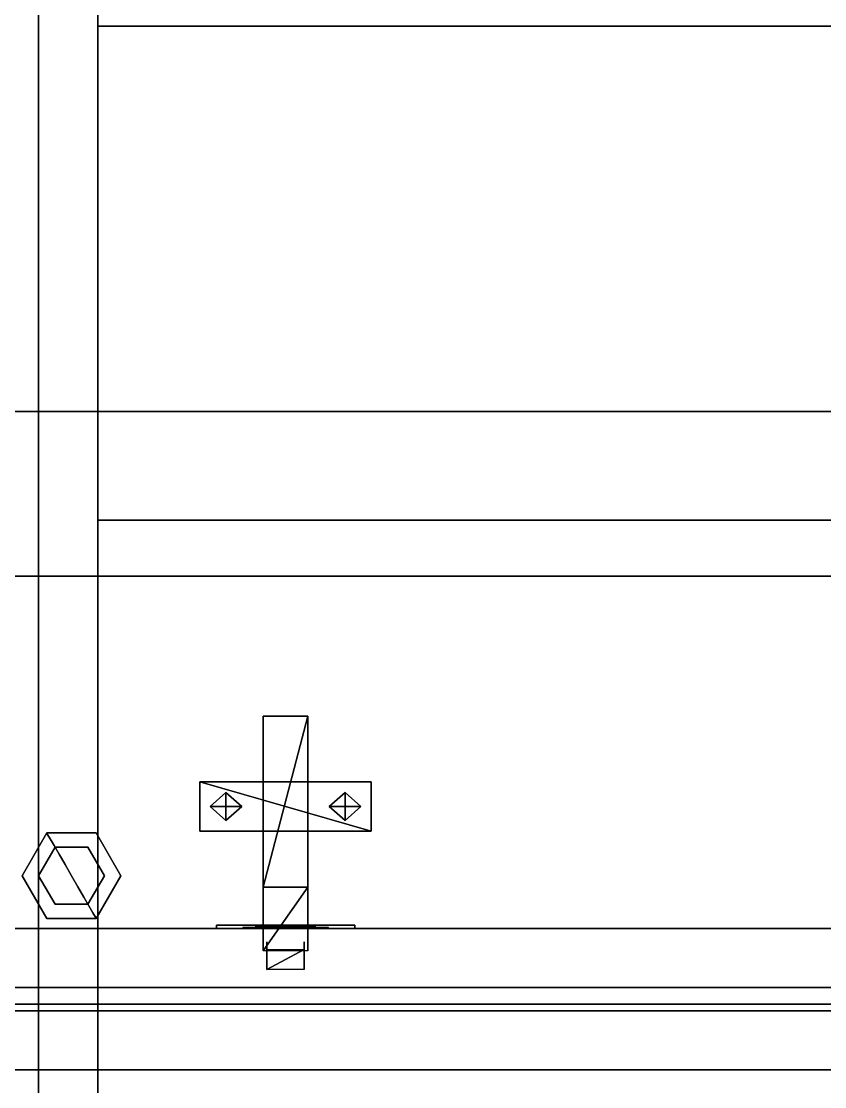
# Model space of a CAD drawing. Extents: x 0 to 6014, y -2463 to 0.
# Drawn here: x 1697.8 to 1941.8, y -635.1 to -311.5 of the extents above; entities that cross this region are included whole.
import ezdxf

# ---------------------------------------------------------------- set-up
doc = ezdxf.new("R2010")
doc.units = 0
for name, color, linetype in [('LAYER0', 7, 'CONTINUOUS'), ('LAYER1', 7, 'CONTINUOUS'), ('LAYER10', 7, 'CONTINUOUS'), ('LAYER179', 7, 'CONTINUOUS'), ('LAYER180', 7, 'CONTINUOUS'), ('LAYER21', 7, 'CONTINUOUS'), ('LAYER212', 34, 'CONTINUOUS'), ('LAYER22', 7, 'CONTINUOUS'), ('LAYER227', 7, 'CONTINUOUS'), ('LAYER228', 7, 'CONTINUOUS'), ('LAYER23', 7, 'CONTINUOUS'), ('LAYER24', 7, 'CONTINUOUS'), ('LAYER242', 28, 'CONTINUOUS'), ('LAYER243', 253, 'CONTINUOUS'), ('LAYER244', 251, 'CONTINUOUS'), ('LAYER246', 254, 'CONTINUOUS'), ('LAYER279', 251, 'CONTINUOUS'), ('LAYER288', 34, 'CONTINUOUS'), ('LAYER379', 34, 'CONTINUOUS'), ('LAYER383', 7, 'CONTINUOUS'), ('LAYER404', 7, 'CONTINUOUS'), ('LAYER566', 7, 'CONTINUOUS')]:
    doc.layers.add(name, color=color, linetype=linetype)

msp = doc.modelspace()

# ---------------------------------------------------------------- linework, layer by layer
at = {"layer": 'LAYER0'}
for points, invisible_edges in [([(1510, -275), (4585, -10), (2107, -1850), (1510, -275)], 7), ([(1510, -275, 5), (2107, -1850, 5), (1510, -10, 5), (1510, -275, 5)], 3), ([(1510, -10, 5), (2107, -1850, 5), (4585, -10, 5), (1510, -10, 5)], 3), ([(2107, -1850, 5), (0, -20, 5), (0, -1850, 5), (2107, -1850, 5)], 1), ([(0, -20, 5), (2107, -1850, 5), (1065, -275, 5), (0, -20, 5)], 7), ([(0, -1850), (1065, -275), (2107, -1850), (0, -1850)], 3), ([(2107, -1850), (1065, -275), (1510, -275), (2107, -1850)], 5), ([(1065, -275, 5), (2107, -1850, 5), (1510, -275, 5), (1065, -275, 5)], 3)]:
    msp.add_3dface(points, dxfattribs=dict(at, invisible_edges=invisible_edges))
at = {"layer": 'LAYER10', "invisible_edges": 1}
for points in [[(2385, -160, 156), (1721, -793, 156), (1721, -160, 156), (2385, -160, 156)], [(1721, -793, 156), (2385, -160, 156), (2385, -793, 156), (1721, -793, 156)], [(1721, -160, 174), (1721, -793, 156), (1721, -793, 174), (1721, -160, 174)], [(1721, -793, 156), (1721, -160, 174), (1721, -160, 156), (1721, -793, 156)], [(2385, -793, 174), (1721, -160, 174), (1721, -793, 174), (2385, -793, 174)], [(1721, -160, 174), (2385, -793, 174), (2385, -160, 174), (1721, -160, 174)]]:
    msp.add_3dface(points, dxfattribs=at)
at = {"layer": 'LAYER179', "invisible_edges": 1}
for points in [[(1676, -160, 2384), (2537, -630, 2384), (2537, -160, 2384), (1676, -160, 2384)], [(2537, -630, 2384), (1676, -160, 2384), (1676, -630, 2384), (2537, -630, 2384)], [(1676, -630, 2366), (2537, -160, 2366), (2537, -630, 2366), (1676, -630, 2366)], [(2537, -160, 2366), (1676, -630, 2366), (1676, -160, 2366), (2537, -160, 2366)], [(1676, -630, 2366), (2537, -630, 2384), (1676, -630, 2384), (1676, -630, 2366)], [(2537, -630, 2384), (1676, -630, 2366), (2537, -630, 2366), (2537, -630, 2384)]]:
    msp.add_3dface(points, dxfattribs=at)
at = {"layer": 'LAYER180', "invisible_edges": 1}
for points in [[(2537, -160, 1906), (1676, -630, 1906), (1676, -160, 1906), (2537, -160, 1906)], [(1676, -630, 1906), (2537, -160, 1906), (2537, -630, 1906), (1676, -630, 1906)], [(2537, -630, 1924), (1676, -160, 1924), (1676, -630, 1924), (2537, -630, 1924)], [(1676, -160, 1924), (2537, -630, 1924), (2537, -160, 1924), (1676, -160, 1924)], [(2537, -630, 1924), (1676, -630, 1906), (2537, -630, 1906), (2537, -630, 1924)], [(1676, -630, 1906), (2537, -630, 1924), (1676, -630, 1924), (1676, -630, 1906)]]:
    msp.add_3dface(points, dxfattribs=at)
at = {"layer": 'LAYER21', "invisible_edges": 1}
for points in [[(1721, -313, 235), (2385, -463, 235), (2385, -313, 235), (1721, -313, 235)], [(2385, -463, 235), (1721, -313, 235), (1721, -463, 235), (2385, -463, 235)], [(1721, -313, 235), (1721, -463, 217), (1721, -463, 235), (1721, -313, 235)], [(1721, -463, 217), (1721, -313, 235), (1721, -313, 217), (1721, -463, 217)], [(2385, -313, 217), (1721, -313, 235), (2385, -313, 235), (2385, -313, 217)], [(1721, -313, 235), (2385, -313, 217), (1721, -313, 217), (1721, -313, 235)], [(1721, -463, 217), (2385, -313, 217), (2385, -463, 217), (1721, -463, 217)], [(2385, -313, 217), (1721, -463, 217), (1721, -313, 217), (2385, -313, 217)], [(1721, -463, 217), (2385, -463, 235), (1721, -463, 235), (1721, -463, 217)], [(2385, -463, 235), (1721, -463, 217), (2385, -463, 217), (2385, -463, 235)]]:
    msp.add_3dface(points, dxfattribs=at)
at = {"layer": 'LAYER212', "invisible_edges": 1}
for points in [[(2105, -630, 1872), (1660, -630, 2382), (2105, -630, 2382), (2105, -630, 1872)], [(1660, -630, 2382), (2105, -630, 1872), (1660, -630, 1872), (1660, -630, 2382)], [(2105, -630, 1872), (1660, -648, 1872), (1660, -630, 1872), (2105, -630, 1872)], [(1660, -648, 1872), (2105, -630, 1872), (2105, -648, 1872), (1660, -648, 1872)], [(2105, -648, 2382), (1660, -630, 2382), (1660, -648, 2382), (2105, -648, 2382)], [(1660, -630, 2382), (2105, -648, 2382), (2105, -630, 2382), (1660, -630, 2382)]]:
    msp.add_3dface(points, dxfattribs=at)
at = {"layer": 'LAYER22', "invisible_edges": 1}
for points in [[(1721, -313, 217), (2385, -463, 217), (2385, -313, 217), (1721, -313, 217)], [(2385, -463, 217), (1721, -313, 217), (1721, -463, 217), (2385, -463, 217)], [(1721, -313, 217), (1721, -463, 199), (1721, -463, 217), (1721, -313, 217)], [(1721, -463, 199), (1721, -313, 217), (1721, -313, 199), (1721, -463, 199)], [(2385, -313, 199), (1721, -313, 217), (2385, -313, 217), (2385, -313, 199)], [(1721, -313, 217), (2385, -313, 199), (1721, -313, 199), (1721, -313, 217)], [(1721, -463, 199), (2385, -313, 199), (2385, -463, 199), (1721, -463, 199)], [(2385, -313, 199), (1721, -463, 199), (1721, -313, 199), (2385, -313, 199)], [(1721, -463, 199), (2385, -463, 217), (1721, -463, 217), (1721, -463, 199)], [(2385, -463, 217), (1721, -463, 199), (2385, -463, 199), (2385, -463, 217)]]:
    msp.add_3dface(points, dxfattribs=at)
at = {"layer": 'LAYER227', "invisible_edges": 1}
for points in [[(1694, -160, 1886), (2418, -587, 1886), (2418, -160, 1886), (1694, -160, 1886)], [(2418, -587, 1886), (1694, -160, 1886), (1694, -587, 1886), (2418, -587, 1886)], [(1694, -587, 1868), (2418, -160, 1868), (2418, -587, 1868), (1694, -587, 1868)], [(2418, -160, 1868), (1694, -587, 1868), (1694, -160, 1868), (2418, -160, 1868)], [(1694, -587, 1868), (2418, -587, 1886), (1694, -587, 1886), (1694, -587, 1868)], [(2418, -587, 1886), (1694, -587, 1868), (2418, -587, 1868), (2418, -587, 1886)]]:
    msp.add_3dface(points, dxfattribs=at)
at = {"layer": 'LAYER228', "invisible_edges": 1}
for points in [[(2418, -160, 1488), (1694, -587, 1488), (1694, -160, 1488), (2418, -160, 1488)], [(1694, -587, 1488), (2418, -160, 1488), (2418, -587, 1488), (1694, -587, 1488)], [(2418, -587, 1506), (1694, -160, 1506), (1694, -587, 1506), (2418, -587, 1506)], [(1694, -160, 1506), (2418, -587, 1506), (2418, -160, 1506), (1694, -160, 1506)], [(2418, -587, 1506), (1694, -587, 1488), (2418, -587, 1488), (2418, -587, 1506)], [(1694, -587, 1488), (2418, -587, 1506), (1694, -587, 1506), (1694, -587, 1488)]]:
    msp.add_3dface(points, dxfattribs=at)
at = {"layer": 'LAYER23', "invisible_edges": 1}
for points in [[(1721, -313, 253), (2385, -463, 253), (2385, -313, 253), (1721, -313, 253)], [(2385, -463, 253), (1721, -313, 253), (1721, -463, 253), (2385, -463, 253)], [(1721, -313, 253), (1721, -463, 235), (1721, -463, 253), (1721, -313, 253)], [(1721, -463, 235), (1721, -313, 253), (1721, -313, 235), (1721, -463, 235)], [(2385, -313, 235), (1721, -313, 253), (2385, -313, 253), (2385, -313, 235)], [(1721, -313, 253), (2385, -313, 235), (1721, -313, 235), (1721, -313, 253)], [(1721, -463, 235), (2385, -313, 235), (2385, -463, 235), (1721, -463, 235)], [(2385, -313, 235), (1721, -463, 235), (1721, -313, 235), (2385, -313, 235)], [(1721, -463, 235), (2385, -463, 253), (1721, -463, 253), (1721, -463, 235)], [(2385, -463, 253), (1721, -463, 235), (2385, -463, 235), (2385, -463, 253)]]:
    msp.add_3dface(points, dxfattribs=at)
at = {"layer": 'LAYER24', "invisible_edges": 1}
for points in [[(1703, -160, 155), (1721, -793, 155), (1703, -793, 155), (1703, -160, 155)], [(1721, -793, 155), (1703, -160, 155), (1721, -160, 155), (1721, -793, 155)], [(1721, -160, 905), (1703, -793, 905), (1721, -793, 905), (1721, -160, 905)], [(1703, -793, 905), (1721, -160, 905), (1703, -160, 905), (1703, -793, 905)], [(1703, -793, 905), (1703, -160, 155), (1703, -793, 155), (1703, -793, 905)], [(1703, -160, 155), (1703, -793, 905), (1703, -160, 905), (1703, -160, 155)], [(1721, -160, 905), (1721, -793, 155), (1721, -160, 155), (1721, -160, 905)], [(1721, -793, 155), (1721, -160, 905), (1721, -793, 905), (1721, -793, 155)]]:
    msp.add_3dface(points, dxfattribs=at)
at = {"layer": 'LAYER242'}
for points in [[(1757, -586, 1845.5), (1757, -587, 1845.5), (1757, -586, 1845.5)], [(1757, -586, 1845.5), (1757, -586, 1863.5), (1757, -586, 1863.5), (1757, -586, 1845.5)], [(1799, -587, 1845.5), (1757, -587, 1845.5), (1757, -586, 1845.5), (1799, -586, 1845.5)], [(1769, -586, 1863.5), (1769, -587, 1863.5), (1757, -587, 1863.5), (1757, -586, 1863.5)], [(1757, -586, 1863.5), (1757, -587, 1863.5), (1757, -587, 1845.5), (1757, -586, 1845.5)], [(1769, -587, 1863.5), (1757, -587, 1863.5), (1769, -587, 1863.5)], [(1799, -587, 1845.5), (1799, -587, 1863.5), (1757, -587, 1863.5), (1757, -587, 1845.5)], [(1787, -586, 1850.5), (1787, -587, 1850.5), (1769, -587, 1850.5), (1769, -586, 1850.5)], [(1769, -586, 1850.5), (1769, -587, 1850.5), (1769, -587, 1863.5), (1769, -586, 1863.5)], [(1787, -587, 1850.5), (1769, -587, 1850.5), (1787, -587, 1850.5)], [(1787, -586, 1850.5), (1787, -587, 1850.5), (1787, -587, 1863.5), (1787, -586, 1863.5)], [(1787, -586, 1863.5), (1787, -587, 1863.5), (1799, -587, 1863.5), (1799, -586, 1863.5)], [(1787, -587, 1863.5), (1799, -587, 1863.5), (1787, -587, 1863.5)], [(1799, -586, 1845.5), (1799, -586, 1863.5), (1799, -586, 1863.5), (1799, -586, 1845.5)], [(1799, -586, 1863.5), (1799, -587, 1863.5), (1799, -587, 1845.5), (1799, -586, 1845.5)]]:
    msp.add_3dface(points, dxfattribs=at)
for points, invisible_edges in [([(1757, -586, 1845.5), (1799, -586, 1845.5), (1787, -586, 1850.5), (1769, -586, 1850.5)], 10), ([(1757, -586, 1845.5), (1769, -586, 1850.5), (1769, -586, 1863.5), (1757, -586, 1863.5)], 1), ([(1765.99, -586.75, 1868.475), (1765, -586.75, 1863.5), (1769, -586.75, 1863.5), (1772.5, -586.75, 1867.5)], 8), ([(1768.808, -586.75, 1872.692), (1765.99, -586.75, 1868.475), (1772.5, -586.75, 1867.5), (1772.5, -586.75, 1871)], 10), ([(1773.025, -586.75, 1875.51), (1768.808, -586.75, 1872.692), (1772.5, -586.75, 1871), (1772.5, -586.75, 1874.5)], 10), ([(1772.683, -586.5, 1867.709), (1783.5, -586.5, 1867.5), (1787, -586.5, 1863.5), (1769, -586.5, 1863.5)], 5), ([(1769, -586.5, 1863.5), (1787, -586.5, 1863.5), (1787, -586.5, 1850.5), (1769, -586.5, 1850.5)], 1), ([(1772.5, -586.5, 1874.5), (1783.5, -586.5, 1874.5), (1783.5, -586.5, 1867.5), (1772.683, -586.5, 1867.709)], 4), ([(1778, -586.75, 1876.5), (1773.025, -586.75, 1875.51), (1772.5, -586.75, 1874.5), (1778, -586.75, 1874.5)], 10), ([(1782.975, -586.75, 1875.51), (1778, -586.75, 1876.5), (1778, -586.75, 1874.5), (1783.5, -586.75, 1874.5)], 10), ([(1787.192, -586.75, 1872.692), (1782.975, -586.75, 1875.51), (1783.5, -586.75, 1874.5), (1783.5, -586.75, 1871)], 10), ([(1791, -586.75, 1863.5), (1790.01, -586.75, 1868.475), (1783.5, -586.75, 1867.5), (1787, -586.75, 1863.5)], 2), ([(1790.01, -586.75, 1868.475), (1787.192, -586.75, 1872.692), (1783.5, -586.75, 1871), (1783.5, -586.75, 1867.5)], 10), ([(1799, -586, 1845.5), (1787, -586, 1850.5), (1787, -586, 1863.5), (1799, -586, 1863.5)], 1)]:
    msp.add_3dface(points, dxfattribs=dict(at, invisible_edges=invisible_edges))
at = {"layer": 'LAYER243'}
for points in [[(1784.783, -522.5, 1868), (1784.783, -522.5, 1853.078), (1771.217, -522.5, 1868), (1784.783, -522.5, 1868)], [(1771.217, -522.5, 1868), (1784.783, -522.5, 1853.078), (1771.217, -522.5, 1853.078), (1771.217, -522.5, 1868)], [(1771.217, -522.5, 1868), (1771.217, -522.5, 1853.078), (1771.217, -574.5, 1868), (1771.217, -522.5, 1868)], [(1771.217, -574.5, 1868), (1771.217, -522.5, 1853.078), (1771.217, -574.5, 1853.078), (1771.217, -574.5, 1868)], [(1784.783, -574.5, 1853.078), (1771.217, -574.5, 1853.078), (1784.783, -522.5, 1853.078), (1784.783, -574.5, 1853.078)], [(1784.783, -522.5, 1853.078), (1771.217, -574.5, 1853.078), (1771.217, -522.5, 1853.078), (1784.783, -522.5, 1853.078)], [(1784.783, -574.5, 1868), (1784.783, -574.5, 1853.078), (1784.783, -522.5, 1868), (1784.783, -574.5, 1868)], [(1784.783, -522.5, 1868), (1784.783, -574.5, 1853.078), (1784.783, -522.5, 1853.078), (1784.783, -522.5, 1868)], [(1752, -557.5, 1866.01), (1752, -557.5, 1868), (1752, -542.5, 1868), (1752, -557.5, 1866.01)], [(1752, -557.5, 1866.01), (1752, -542.5, 1868), (1752, -542.5, 1866.01), (1752, -557.5, 1866.01)], [(1752, -542.5, 1866.01), (1752, -542.5, 1868), (1804, -542.5, 1868), (1752, -542.5, 1866.01)], [(1752, -542.5, 1866.01), (1804, -542.5, 1868), (1804, -542.5, 1866.01), (1752, -542.5, 1866.01)], [(1804, -557.5, 1866.01), (1752, -557.5, 1866.01), (1752, -542.5, 1866.01), (1804, -557.5, 1866.01)], [(1804, -557.5, 1866.01), (1752, -542.5, 1866.01), (1804, -542.5, 1866.01), (1804, -557.5, 1866.01)], [(1804, -542.5, 1866.01), (1804, -542.5, 1868), (1804, -557.5, 1868), (1804, -542.5, 1866.01)], [(1804, -542.5, 1866.01), (1804, -557.5, 1868), (1804, -557.5, 1866.01), (1804, -542.5, 1866.01)], [(1759.913, -545.7573, 1865.016), (1755.117, -550, 1865.016), (1759.913, -545.7573, 1866.01), (1759.913, -545.7573, 1865.016)], [(1759.913, -545.7573, 1866.01), (1755.117, -550, 1865.016), (1755.117, -550, 1866.01), (1759.913, -545.7573, 1866.01)], [(1755.117, -550, 1866.01), (1759.913, -545.7573, 1866.01), (1764.709, -550, 1866.01), (1755.117, -550, 1866.01)], [(1755.117, -550, 1865.016), (1759.913, -545.7573, 1865.016), (1759.913, -554.2427, 1865.016), (1755.117, -550, 1865.016)], [(1764.709, -550, 1865.016), (1759.913, -545.7573, 1865.016), (1764.709, -550, 1866.01), (1764.709, -550, 1865.016)], [(1764.709, -550, 1866.01), (1759.913, -545.7573, 1865.016), (1759.913, -545.7573, 1866.01), (1764.709, -550, 1866.01)], [(1759.913, -554.2427, 1865.016), (1759.913, -545.7573, 1865.016), (1764.709, -550, 1865.016), (1759.913, -554.2427, 1865.016)], [(1796.087, -545.7573, 1865.016), (1791.291, -550, 1865.016), (1796.087, -545.7573, 1866.01), (1796.087, -545.7573, 1865.016)], [(1796.087, -545.7573, 1866.01), (1791.291, -550, 1865.016), (1791.291, -550, 1866.01), (1796.087, -545.7573, 1866.01)], [(1791.291, -550, 1866.01), (1796.087, -545.7573, 1866.01), (1800.883, -550, 1866.01), (1791.291, -550, 1866.01)], [(1791.291, -550, 1865.016), (1796.087, -545.7573, 1865.016), (1796.087, -554.2427, 1865.016), (1791.291, -550, 1865.016)], [(1800.883, -550, 1865.016), (1796.087, -545.7573, 1865.016), (1800.883, -550, 1866.01), (1800.883, -550, 1865.016)], [(1800.883, -550, 1866.01), (1796.087, -545.7573, 1865.016), (1796.087, -545.7573, 1866.01), (1800.883, -550, 1866.01)], [(1796.087, -554.2427, 1865.016), (1796.087, -545.7573, 1865.016), (1800.883, -550, 1865.016), (1796.087, -554.2427, 1865.016)], [(1755.117, -550, 1866.01), (1764.709, -550, 1866.01), (1759.913, -554.2427, 1866.01), (1755.117, -550, 1866.01)], [(1755.117, -550, 1866.01), (1755.117, -550, 1865.016), (1759.913, -554.2427, 1866.01), (1755.117, -550, 1866.01)], [(1759.913, -554.2427, 1866.01), (1755.117, -550, 1865.016), (1759.913, -554.2427, 1865.016), (1759.913, -554.2427, 1866.01)], [(1759.913, -554.2427, 1865.016), (1764.709, -550, 1865.016), (1759.913, -554.2427, 1866.01), (1759.913, -554.2427, 1865.016)], [(1759.913, -554.2427, 1866.01), (1764.709, -550, 1865.016), (1764.709, -550, 1866.01), (1759.913, -554.2427, 1866.01)], [(1791.291, -550, 1866.01), (1800.883, -550, 1866.01), (1796.087, -554.2427, 1866.01), (1791.291, -550, 1866.01)], [(1791.291, -550, 1866.01), (1791.291, -550, 1865.016), (1796.087, -554.2427, 1866.01), (1791.291, -550, 1866.01)], [(1796.087, -554.2427, 1866.01), (1791.291, -550, 1865.016), (1796.087, -554.2427, 1865.016), (1796.087, -554.2427, 1866.01)], [(1796.087, -554.2427, 1865.016), (1800.883, -550, 1865.016), (1796.087, -554.2427, 1866.01), (1796.087, -554.2427, 1865.016)], [(1796.087, -554.2427, 1866.01), (1800.883, -550, 1865.016), (1800.883, -550, 1866.01), (1796.087, -554.2427, 1866.01)], [(1804, -557.5, 1868), (1752, -557.5, 1868), (1752, -557.5, 1866.01), (1804, -557.5, 1868)], [(1804, -557.5, 1868), (1752, -557.5, 1866.01), (1804, -557.5, 1866.01), (1804, -557.5, 1868)], [(1771.217, -574.5, 1860.042), (1771.217, -574.5, 1853.078), (1771.217, -593.8654, 1857.058), (1771.217, -574.5, 1860.042)], [(1771.217, -593.8654, 1857.058), (1771.217, -574.5, 1853.078), (1771.217, -593.8654, 1850.094), (1771.217, -593.8654, 1857.058)], [(1784.783, -593.8654, 1850.094), (1771.217, -593.8654, 1850.094), (1784.783, -574.5, 1853.078), (1784.783, -593.8654, 1850.094)], [(1784.783, -574.5, 1853.078), (1771.217, -593.8654, 1850.094), (1771.217, -574.5, 1853.078), (1784.783, -574.5, 1853.078)], [(1784.783, -593.8654, 1857.058), (1784.783, -593.8654, 1850.094), (1784.783, -574.5, 1860.042), (1784.783, -593.8654, 1857.058)], [(1784.783, -574.5, 1860.042), (1784.783, -593.8654, 1850.094), (1784.783, -574.5, 1853.078), (1784.783, -574.5, 1860.042)], [(1772.348, -591.0753, 1852.308), (1772.348, -593.4556, 1850.818), (1772.348, -598.9226, 1869.082), (1772.348, -591.0753, 1852.308)], [(1783.652, -598.9226, 1869.082), (1783.652, -599.5, 1868.591), (1783.652, -591.0753, 1852.308), (1783.652, -598.9226, 1869.082)], [(1783.652, -591.0753, 1852.308), (1783.652, -599.5, 1868.591), (1783.652, -593.4556, 1850.818), (1783.652, -591.0753, 1852.308)], [(1772.348, -598.9226, 1869.082), (1772.348, -593.4556, 1850.818), (1772.348, -599.5, 1868.591), (1772.348, -598.9226, 1869.082)], [(1783.652, -599.5, 1868.591), (1772.348, -599.5, 1868.591), (1783.652, -593.4556, 1850.818), (1783.652, -599.5, 1868.591)], [(1783.652, -593.4556, 1850.818), (1772.348, -599.5, 1868.591), (1772.348, -593.4556, 1850.818), (1783.652, -593.4556, 1850.818)]]:
    msp.add_3dface(points, dxfattribs=at)
at = {"layer": 'LAYER244', "invisible_edges": 1}
for points in [[(2434, -587, 1491), (1678, -587, 1884), (2434, -587, 1884), (2434, -587, 1491)], [(1678, -587, 1884), (2434, -587, 1491), (1678, -587, 1491), (1678, -587, 1884)], [(2434, -605, 1884), (1678, -587, 1884), (1678, -605, 1884), (2434, -605, 1884)], [(1678, -587, 1884), (2434, -605, 1884), (2434, -587, 1884), (1678, -587, 1884)], [(2434, -587, 1491), (1678, -605, 1491), (1678, -587, 1491), (2434, -587, 1491)], [(1678, -605, 1491), (2434, -587, 1491), (2434, -605, 1491), (1678, -605, 1491)], [(1678, -605, 1491), (2434, -605, 1884), (1678, -605, 1884), (1678, -605, 1491)], [(2434, -605, 1884), (1678, -605, 1491), (2434, -605, 1491), (2434, -605, 1884)]]:
    msp.add_3dface(points, dxfattribs=at)
at = {"layer": 'LAYER246'}
for points, invisible_edges in [([(1705.5, -558.0096, 1816.166), (1698, -571, 1816.166), (1728, -571, 1816.166), (1720.5, -558.0096, 1816.166)], 2), ([(1705.5, -558.0096, 1816.166), (1698, -571, 1816.166), (1698, -571, 1841.062), (1705.5, -558.0096, 1841.062)], 2), ([(1698.511, -571, 1844.928), (1698, -571, 1841.062), (1705.5, -558.0096, 1841.062), (1705.755, -558.4523, 1844.928)], 9), ([(1705.755, -558.4523, 1628.067), (1705.5, -558.0096, 1631.934), (1698, -571, 1631.934), (1698.511, -571, 1628.067)], 12), ([(1700.01, -571, 1848.531), (1698.511, -571, 1844.928), (1705.755, -558.4523, 1844.928), (1706.505, -559.75, 1848.531)], 11), ([(1706.505, -559.75, 1624.465), (1705.755, -558.4523, 1628.067), (1698.511, -571, 1628.067), (1700.01, -571, 1624.465)], 14), ([(1702.394, -571, 1851.625), (1700.01, -571, 1848.531), (1706.505, -559.75, 1848.531), (1707.697, -561.8145, 1851.625)], 11), ([(1707.697, -561.8145, 1621.371), (1706.505, -559.75, 1624.465), (1700.01, -571, 1624.465), (1702.394, -571, 1621.371)], 14), ([(1705.755, -558.4523, 1844.928), (1705.5, -558.0096, 1841.062), (1720.5, -558.0096, 1841.062), (1720.245, -558.4523, 1844.928)], 12), ([(1720.245, -558.4523, 1628.067), (1720.5, -558.0096, 1631.934), (1705.5, -558.0096, 1631.934), (1705.755, -558.4523, 1628.067)], 9), ([(1706.505, -559.75, 1848.531), (1705.755, -558.4523, 1844.928), (1720.245, -558.4523, 1844.928), (1719.495, -559.75, 1848.531)], 14), ([(1719.495, -559.75, 1624.465), (1720.245, -558.4523, 1628.067), (1705.755, -558.4523, 1628.067), (1706.505, -559.75, 1624.465)], 11), ([(1707.697, -561.8145, 1851.625), (1706.505, -559.75, 1848.531), (1719.495, -559.75, 1848.531), (1718.303, -561.8145, 1851.625)], 14), ([(1718.303, -561.8145, 1621.371), (1719.495, -559.75, 1624.465), (1706.505, -559.75, 1624.465), (1707.697, -561.8145, 1621.371)], 11), ([(1718.303, -561.8145, 1851.625), (1719.495, -559.75, 1848.531), (1725.99, -571, 1848.531), (1723.606, -571, 1851.625)], 15), ([(1723.606, -571, 1621.371), (1725.99, -571, 1624.465), (1719.495, -559.75, 1624.465), (1718.303, -561.8145, 1621.371)], 15), ([(1725.99, -571, 1624.465), (1727.489, -571, 1628.067), (1720.245, -558.4523, 1628.067), (1719.495, -559.75, 1624.465)], 15), ([(1719.495, -559.75, 1848.531), (1720.245, -558.4523, 1844.928), (1727.489, -571, 1844.928), (1725.99, -571, 1848.531)], 15), ([(1727.489, -571, 1628.067), (1728, -571, 1631.934), (1720.5, -558.0096, 1631.934), (1720.245, -558.4523, 1628.067)], 13), ([(1720.245, -558.4523, 1844.928), (1720.5, -558.0096, 1841.062), (1728, -571, 1841.062), (1727.489, -571, 1844.928)], 13), ([(1705.5, -571, 1853.999), (1702.394, -571, 1851.625), (1707.697, -561.8145, 1851.625), (1709.25, -564.5048, 1853.999)], 11), ([(1709.25, -564.5048, 1618.997), (1707.697, -561.8145, 1621.371), (1702.394, -571, 1621.371), (1705.5, -571, 1618.997)], 14), ([(1708, -562.3397, 1656.83), (1703, -571, 1656.83), (1723, -571, 1656.83), (1718, -562.3397, 1656.83)], 2), ([(1708, -562.3397, 1816.166), (1703, -571, 1816.166), (1703, -571, 1656.83), (1708, -562.3397, 1656.83)], 8), ([(1709.25, -564.5048, 1853.999), (1707.697, -561.8145, 1851.625), (1718.303, -561.8145, 1851.625), (1716.75, -564.5048, 1853.999)], 14), ([(1716.75, -564.5048, 1618.997), (1718.303, -561.8145, 1621.371), (1707.697, -561.8145, 1621.371), (1709.25, -564.5048, 1618.997)], 11), ([(1718, -562.3397, 1816.166), (1708, -562.3397, 1816.166), (1708, -562.3397, 1656.83), (1718, -562.3397, 1656.83)], 2), ([(1716.75, -564.5048, 1853.999), (1718.303, -561.8145, 1851.625), (1723.606, -571, 1851.625), (1720.5, -571, 1853.999)], 15), ([(1720.5, -571, 1618.997), (1723.606, -571, 1621.371), (1718.303, -561.8145, 1621.371), (1716.75, -564.5048, 1618.997)], 15), ([(1709.118, -571, 1855.491), (1705.5, -571, 1853.999), (1709.25, -564.5048, 1853.999), (1711.059, -567.6378, 1855.491)], 11), ([(1711.059, -567.6378, 1617.505), (1709.25, -564.5048, 1618.997), (1705.5, -571, 1618.997), (1709.118, -571, 1617.505)], 14), ([(1711.059, -567.6378, 1855.491), (1709.25, -564.5048, 1853.999), (1716.75, -564.5048, 1853.999), (1714.941, -567.6378, 1855.491)], 14), ([(1714.941, -567.6378, 1617.505), (1716.75, -564.5048, 1618.997), (1709.25, -564.5048, 1618.997), (1711.059, -567.6378, 1617.505)], 11), ([(1714.941, -567.6378, 1855.491), (1716.75, -564.5048, 1853.999), (1720.5, -571, 1853.999), (1716.882, -571, 1855.491)], 15), ([(1716.882, -571, 1617.505), (1720.5, -571, 1618.997), (1716.75, -564.5048, 1618.997), (1714.941, -567.6378, 1617.505)], 15), ([(1713, -571, 1857.134), (1709.118, -571, 1855.491), (1711.059, -567.6378, 1855.491), (1713, -571, 1857.134)], 3), ([(1713, -571, 1616.996), (1711.059, -567.6378, 1617.505), (1709.118, -571, 1617.505), (1713, -571, 1616.996)], 6), ([(1713, -571, 1857.134), (1711.059, -567.6378, 1855.491), (1714.941, -567.6378, 1855.491), (1713, -571, 1857.134)], 6), ([(1713, -571, 1616.996), (1714.941, -567.6378, 1617.505), (1711.059, -567.6378, 1617.505), (1713, -571, 1616.996)], 3), ([(1713, -571, 1857.134), (1714.941, -567.6378, 1855.491), (1716.882, -571, 1855.491), (1713, -571, 1857.134)], 7), ([(1713, -571, 1616.996), (1716.882, -571, 1617.505), (1714.941, -567.6378, 1617.505), (1713, -571, 1616.996)], 7), ([(1698, -571, 1816.166), (1728, -571, 1816.166), (1720.5, -583.9904, 1816.166), (1705.5, -583.9904, 1816.166)], 1), ([(1728, -571, 1656.83), (1698, -571, 1656.83), (1705.5, -583.9904, 1656.83), (1720.5, -583.9904, 1656.83)], 1), ([(1698, -571, 1816.166), (1705.5, -583.9904, 1816.166), (1705.5, -583.9904, 1841.062), (1698, -571, 1841.062)], 8), ([(1705.755, -583.5477, 1844.928), (1705.5, -583.9904, 1841.062), (1698, -571, 1841.062), (1698.511, -571, 1844.928)], 13), ([(1698, -571, 1816.166), (1728, -571, 1816.166), (1720.5, -583.9904, 1816.166), (1705.5, -583.9904, 1816.166)], 1), ([(1698.511, -571, 1628.067), (1698, -571, 1631.934), (1705.5, -583.9904, 1631.934), (1705.755, -583.5477, 1628.067)], 13), ([(1706.505, -582.25, 1848.531), (1705.755, -583.5477, 1844.928), (1698.511, -571, 1844.928), (1700.01, -571, 1848.531)], 15), ([(1700.01, -571, 1624.465), (1698.511, -571, 1628.067), (1705.755, -583.5477, 1628.067), (1706.505, -582.25, 1624.465)], 15), ([(1707.697, -580.1855, 1851.625), (1706.505, -582.25, 1848.531), (1700.01, -571, 1848.531), (1702.394, -571, 1851.625)], 15), ([(1702.394, -571, 1621.371), (1700.01, -571, 1624.465), (1706.505, -582.25, 1624.465), (1707.697, -580.1855, 1621.371)], 15), ([(1709.25, -577.4952, 1853.999), (1707.697, -580.1855, 1851.625), (1702.394, -571, 1851.625), (1705.5, -571, 1853.999)], 15), ([(1705.5, -571, 1618.997), (1702.394, -571, 1621.371), (1707.697, -580.1855, 1621.371), (1709.25, -577.4952, 1618.997)], 15), ([(1703, -571, 1656.83), (1723, -571, 1656.83), (1718, -579.6603, 1656.83), (1708, -579.6603, 1656.83)], 1), ([(1703, -571, 1816.166), (1708, -579.6603, 1816.166), (1708, -579.6603, 1656.83), (1703, -571, 1656.83)], 2), ([(1711.059, -574.3622, 1855.491), (1709.25, -577.4952, 1853.999), (1705.5, -571, 1853.999), (1709.118, -571, 1855.491)], 15), ([(1709.118, -571, 1617.505), (1705.5, -571, 1618.997), (1709.25, -577.4952, 1618.997), (1711.059, -574.3622, 1617.505)], 15), ([(1713, -571, 1857.134), (1711.059, -574.3622, 1855.491), (1709.118, -571, 1855.491), (1713, -571, 1857.134)], 7), ([(1713, -571, 1616.996), (1709.118, -571, 1617.505), (1711.059, -574.3622, 1617.505), (1713, -571, 1616.996)], 7), ([(1713, -571, 1857.134), (1714.941, -574.3622, 1855.491), (1711.059, -574.3622, 1855.491), (1713, -571, 1857.134)], 6), ([(1713, -571, 1616.996), (1711.059, -574.3622, 1617.505), (1714.941, -574.3622, 1617.505), (1713, -571, 1616.996)], 3), ([(1713, -571, 1857.134), (1716.882, -571, 1855.491), (1714.941, -574.3622, 1855.491), (1713, -571, 1857.134)], 3), ([(1713, -571, 1616.996), (1714.941, -574.3622, 1617.505), (1716.882, -571, 1617.505), (1713, -571, 1616.996)], 6), ([(1716.882, -571, 1855.491), (1720.5, -571, 1853.999), (1716.75, -577.4952, 1853.999), (1714.941, -574.3622, 1855.491)], 11), ([(1714.941, -574.3622, 1617.505), (1716.75, -577.4952, 1618.997), (1720.5, -571, 1618.997), (1716.882, -571, 1617.505)], 14), ([(1716.75, -577.4952, 1618.997), (1718.303, -580.1855, 1621.371), (1723.606, -571, 1621.371), (1720.5, -571, 1618.997)], 14), ([(1720.5, -571, 1853.999), (1723.606, -571, 1851.625), (1718.303, -580.1855, 1851.625), (1716.75, -577.4952, 1853.999)], 11), ([(1718, -579.6603, 1816.166), (1723, -571, 1816.166), (1723, -571, 1656.83), (1718, -579.6603, 1656.83)], 8), ([(1718.303, -580.1855, 1621.371), (1719.495, -582.25, 1624.465), (1725.99, -571, 1624.465), (1723.606, -571, 1621.371)], 14), ([(1723.606, -571, 1851.625), (1725.99, -571, 1848.531), (1719.495, -582.25, 1848.531), (1718.303, -580.1855, 1851.625)], 11), ([(1719.495, -582.25, 1624.465), (1720.245, -583.5477, 1628.067), (1727.489, -571, 1628.067), (1725.99, -571, 1624.465)], 14), ([(1725.99, -571, 1848.531), (1727.489, -571, 1844.928), (1720.245, -583.5477, 1844.928), (1719.495, -582.25, 1848.531)], 11), ([(1720.245, -583.5477, 1628.067), (1720.5, -583.9904, 1631.934), (1728, -571, 1631.934), (1727.489, -571, 1628.067)], 12), ([(1727.489, -571, 1844.928), (1728, -571, 1841.062), (1720.5, -583.9904, 1841.062), (1720.245, -583.5477, 1844.928)], 9), ([(1714.941, -574.3622, 1855.491), (1716.75, -577.4952, 1853.999), (1709.25, -577.4952, 1853.999), (1711.059, -574.3622, 1855.491)], 14), ([(1711.059, -574.3622, 1617.505), (1709.25, -577.4952, 1618.997), (1716.75, -577.4952, 1618.997), (1714.941, -574.3622, 1617.505)], 11), ([(1716.75, -577.4952, 1853.999), (1718.303, -580.1855, 1851.625), (1707.697, -580.1855, 1851.625), (1709.25, -577.4952, 1853.999)], 14), ([(1709.25, -577.4952, 1618.997), (1707.697, -580.1855, 1621.371), (1718.303, -580.1855, 1621.371), (1716.75, -577.4952, 1618.997)], 11), ([(1706.505, -582.25, 1624.465), (1705.755, -583.5477, 1628.067), (1720.245, -583.5477, 1628.067), (1719.495, -582.25, 1624.465)], 11), ([(1719.495, -582.25, 1848.531), (1720.245, -583.5477, 1844.928), (1705.755, -583.5477, 1844.928), (1706.505, -582.25, 1848.531)], 14), ([(1707.697, -580.1855, 1621.371), (1706.505, -582.25, 1624.465), (1719.495, -582.25, 1624.465), (1718.303, -580.1855, 1621.371)], 11), ([(1718.303, -580.1855, 1851.625), (1719.495, -582.25, 1848.531), (1706.505, -582.25, 1848.531), (1707.697, -580.1855, 1851.625)], 14), ([(1708, -579.6603, 1816.166), (1718, -579.6603, 1816.166), (1718, -579.6603, 1656.83), (1708, -579.6603, 1656.83)], 10), ([(1705.755, -583.5477, 1628.067), (1705.5, -583.9904, 1631.934), (1720.5, -583.9904, 1631.934), (1720.245, -583.5477, 1628.067)], 9), ([(1720.245, -583.5477, 1844.928), (1720.5, -583.9904, 1841.062), (1705.5, -583.9904, 1841.062), (1705.755, -583.5477, 1844.928)], 12)]:
    msp.add_3dface(points, dxfattribs=dict(at, invisible_edges=invisible_edges))
for points in [[(1698, -571, 1656.83), (1705.5, -558.0096, 1656.83), (1705.5, -558.0096, 1631.934), (1698, -571, 1631.934)], [(1705.5, -558.0096, 1656.83), (1720.5, -558.0096, 1656.83), (1720.5, -558.0096, 1631.934), (1705.5, -558.0096, 1631.934)], [(1720.5, -558.0096, 1816.166), (1705.5, -558.0096, 1816.166), (1705.5, -558.0096, 1841.062), (1720.5, -558.0096, 1841.062)], [(1720.5, -558.0096, 1656.83), (1728, -571, 1656.83), (1728, -571, 1631.934), (1720.5, -558.0096, 1631.934)], [(1728, -571, 1816.166), (1720.5, -558.0096, 1816.166), (1720.5, -558.0096, 1841.062), (1728, -571, 1841.062)], [(1723, -571, 1816.166), (1718, -562.3397, 1816.166), (1718, -562.3397, 1656.83), (1723, -571, 1656.83)], [(1705.5, -583.9904, 1656.83), (1698, -571, 1656.83), (1698, -571, 1631.934), (1705.5, -583.9904, 1631.934)], [(1728, -571, 1656.83), (1720.5, -583.9904, 1656.83), (1720.5, -583.9904, 1631.934), (1728, -571, 1631.934)], [(1720.5, -583.9904, 1816.166), (1728, -571, 1816.166), (1728, -571, 1841.062), (1720.5, -583.9904, 1841.062)], [(1720.5, -583.9904, 1656.83), (1705.5, -583.9904, 1656.83), (1705.5, -583.9904, 1631.934), (1720.5, -583.9904, 1631.934)], [(1705.5, -583.9904, 1816.166), (1720.5, -583.9904, 1816.166), (1720.5, -583.9904, 1841.062), (1705.5, -583.9904, 1841.062)]]:
    msp.add_3dface(points, dxfattribs=at)
at = {"layer": 'LAYER279', "invisible_edges": 1}
for points in [[(1658, -160, 1487), (2436, -610, 1487), (2436, -160, 1487), (1658, -160, 1487)], [(2436, -610, 1487), (1658, -160, 1487), (1658, -610, 1487), (2436, -610, 1487)], [(1658, -610, 1469), (2436, -160, 1469), (2436, -610, 1469), (1658, -610, 1469)], [(2436, -160, 1469), (1658, -610, 1469), (1658, -160, 1469), (2436, -160, 1469)], [(1658, -610, 1469), (2436, -610, 1487), (1658, -610, 1487), (1658, -610, 1469)], [(2436, -610, 1487), (1658, -610, 1469), (2436, -610, 1469), (2436, -610, 1487)]]:
    msp.add_3dface(points, dxfattribs=at)
at = {"layer": 'LAYER288', "invisible_edges": 1}
for points in [[(1658, -480, 1905), (3452, -630, 1905), (3452, -480, 1905), (1658, -480, 1905)], [(3452, -630, 1905), (1658, -480, 1905), (1658, -630, 1905), (3452, -630, 1905)], [(3452, -480, 1887), (1658, -480, 1905), (3452, -480, 1905), (3452, -480, 1887)], [(1658, -480, 1905), (3452, -480, 1887), (1658, -480, 1887), (1658, -480, 1905)], [(1658, -630, 1887), (3452, -480, 1887), (3452, -630, 1887), (1658, -630, 1887)], [(3452, -480, 1887), (1658, -630, 1887), (1658, -480, 1887), (3452, -480, 1887)], [(1658, -630, 1887), (3452, -630, 1905), (1658, -630, 1905), (1658, -630, 1887)], [(3452, -630, 1905), (1658, -630, 1887), (3452, -630, 1887), (3452, -630, 1905)]]:
    msp.add_3dface(points, dxfattribs=at)
at = {"layer": 'LAYER379', "invisible_edges": 1}
for points in [[(3452, -612, 2574), (1658, -612, 2385), (1658, -612, 2574), (3452, -612, 2574)], [(1658, -612, 2385), (3452, -612, 2574), (3452, -612, 2385), (1658, -612, 2385)], [(3452, -630, 2385), (1658, -612, 2385), (3452, -612, 2385), (3452, -630, 2385)], [(1658, -612, 2385), (3452, -630, 2385), (1658, -630, 2385), (1658, -612, 2385)], [(1658, -630, 2574), (3452, -612, 2574), (1658, -612, 2574), (1658, -630, 2574)], [(3452, -612, 2574), (1658, -630, 2574), (3452, -630, 2574), (3452, -612, 2574)], [(3452, -630, 2385), (1658, -630, 2574), (1658, -630, 2385), (3452, -630, 2385)], [(1658, -630, 2574), (3452, -630, 2385), (3452, -630, 2574), (1658, -630, 2574)]]:
    msp.add_3dface(points, dxfattribs=at)
at = {"layer": 'LAYER383'}
for points, invisible_edges in [([(1005.45, -532.96, 895), (150, -170, 895), (3455, -170, 895), (1005.45, -532.96, 895)], 5), ([(150, -170, 915), (1005.45, -532.96, 915), (3455, -170, 915), (150, -170, 915)], 3), ([(1005.45, -532.96, 895), (3455, -170, 895), (1363.41, -532.96, 895), (1005.45, -532.96, 895)], 3), ([(3455, -170, 915), (1005.45, -532.96, 915), (1363.41, -532.96, 915), (3455, -170, 915)], 5), ([(1363.41, -532.96, 895), (3455, -170, 895), (2508.86, -342.0801, 895), (1363.41, -532.96, 895)], 7), ([(3455, -170, 915), (1363.41, -532.96, 915), (2508.86, -342.0801, 915), (3455, -170, 915)], 7), ([(1363.41, -532.96, 895), (2508.86, -342.0801, 895), (2493.76, -346.1899, 895), (1363.41, -532.96, 895)], 5), ([(2508.86, -342.0801, 915), (1363.41, -532.96, 915), (2493.76, -346.1899, 915), (2508.86, -342.0801, 915)], 3), ([(1363.41, -762.3, 895), (2493.76, -346.1899, 895), (2479.18, -352.9299, 895), (1363.41, -762.3, 895)], 5), ([(1363.41, -532.96, 895), (2493.76, -346.1899, 895), (1363.41, -762.3, 895), (1363.41, -532.96, 895)], 3), ([(2493.76, -346.1899, 915), (1363.41, -532.96, 915), (2479.18, -352.9299, 915), (2493.76, -346.1899, 915)], 3), ([(1363.41, -762.3, 895), (2479.18, -352.9299, 895), (2465.64, -362.3201, 895), (1363.41, -762.3, 895)], 5), ([(2479.18, -352.9299, 915), (1363.41, -532.96, 915), (2465.64, -362.3201, 915), (2479.18, -352.9299, 915)], 3), ([(1363.41, -762.3, 895), (2465.64, -362.3201, 895), (2453.67, -373.76, 895), (1363.41, -762.3, 895)], 5), ([(2465.64, -362.3201, 915), (1363.41, -532.96, 915), (2453.67, -373.76, 915), (2465.64, -362.3201, 915)], 3), ([(1363.41, -762.3, 895), (2453.67, -373.76, 895), (2443.51, -387.25, 895), (1363.41, -762.3, 895)], 5), ([(2453.67, -373.76, 915), (1363.41, -532.96, 915), (2443.51, -387.25, 915), (2453.67, -373.76, 915)], 3), ([(1363.41, -762.3, 895), (2443.51, -387.25, 895), (2435.18, -402.51, 895), (1363.41, -762.3, 895)], 5), ([(2443.51, -387.25, 915), (1363.41, -532.96, 915), (2435.18, -402.51, 915), (2443.51, -387.25, 915)], 3), ([(1363.41, -762.3, 895), (2435.18, -402.51, 895), (2429.19, -418.9299, 895), (1363.41, -762.3, 895)], 5), ([(2435.18, -402.51, 915), (1363.41, -532.96, 915), (2429.19, -418.9299, 915), (2435.18, -402.51, 915)], 3), ([(1363.41, -762.3, 895), (2429.19, -418.9299, 895), (2425.55, -436.24, 895), (1363.41, -762.3, 895)], 5), ([(2429.19, -418.9299, 915), (1363.41, -532.96, 915), (2425.55, -436.24, 915), (2429.19, -418.9299, 915)], 3), ([(1363.41, -762.3, 895), (2425.55, -436.24, 895), (2424.25, -453.84, 895), (1363.41, -762.3, 895)], 5), ([(2425.55, -436.24, 915), (1363.41, -532.96, 915), (2424.25, -453.84, 915), (2425.55, -436.24, 915)], 3), ([(2425.55, -672.67, 895), (1363.41, -762.3, 895), (2424.25, -453.84, 895), (2425.55, -672.67, 895)], 3), ([(1363.41, -532.96, 915), (2425.55, -672.67, 915), (2424.25, -453.84, 915), (1363.41, -532.96, 915)], 5), ([(1363.41, -532.96, 915), (2429.19, -689.6799, 915), (2425.55, -672.67, 915), (1363.41, -532.96, 915)], 5), ([(1363.41, -532.96, 915), (2435.18, -706.11, 915), (2429.19, -689.6799, 915), (1363.41, -532.96, 915)], 5), ([(1363.41, -532.96, 915), (2443.51, -721.36, 915), (2435.18, -706.11, 915), (1363.41, -532.96, 915)], 5), ([(1363.41, -532.96, 915), (2453.67, -734.85, 915), (2443.51, -721.36, 915), (1363.41, -532.96, 915)], 5), ([(1363.41, -532.96, 915), (2465.64, -746.29, 915), (2453.67, -734.85, 915), (1363.41, -532.96, 915)], 5), ([(1363.41, -532.96, 915), (2479.18, -755.6799, 915), (2465.64, -746.29, 915), (1363.41, -532.96, 915)], 5), ([(1363.41, -532.96, 915), (2493.76, -762.4299, 915), (2479.18, -755.6799, 915), (1363.41, -532.96, 915)], 5), ([(1363.41, -532.96, 915), (2508.86, -766.53, 915), (2493.76, -762.4299, 915), (1363.41, -532.96, 915)], 5), ([(1363.41, -762.3, 915), (2508.86, -766.53, 915), (1363.41, -532.96, 915), (1363.41, -762.3, 915)], 3)]:
    msp.add_3dface(points, dxfattribs=dict(at, invisible_edges=invisible_edges))
at = {"layer": 'LAYER404', "invisible_edges": 1}
for points in [[(1685, -430, 145), (1703, -793, 145), (1685, -793, 145), (1685, -430, 145)], [(1703, -793, 145), (1685, -430, 145), (1703, -430, 145), (1703, -793, 145)], [(1703, -430, 895), (1685, -793, 895), (1703, -793, 895), (1703, -430, 895)], [(1685, -793, 895), (1703, -430, 895), (1685, -430, 895), (1685, -793, 895)], [(1703, -430, 895), (1685, -430, 145), (1685, -430, 895), (1703, -430, 895)], [(1685, -430, 145), (1703, -430, 895), (1703, -430, 145), (1685, -430, 145)], [(1703, -793, 145), (1703, -430, 895), (1703, -793, 895), (1703, -793, 145)], [(1703, -430, 895), (1703, -793, 145), (1703, -430, 145), (1703, -430, 895)]]:
    msp.add_3dface(points, dxfattribs=at)
at = {"layer": 'LAYER566', "invisible_edges": 1}
for points in [[(4428, -160, 2390), (1658, -430, 2390), (1658, -160, 2390), (4428, -160, 2390)], [(1658, -430, 2390), (4428, -160, 2390), (4428, -430, 2390), (1658, -430, 2390)], [(4428, -430, 2540), (1658, -160, 2540), (1658, -430, 2540), (4428, -430, 2540)], [(1658, -160, 2540), (4428, -430, 2540), (4428, -160, 2540), (1658, -160, 2540)], [(4428, -430, 2540), (1658, -430, 2390), (4428, -430, 2390), (4428, -430, 2540)], [(1658, -430, 2390), (4428, -430, 2540), (1658, -430, 2540), (1658, -430, 2390)]]:
    msp.add_3dface(points, dxfattribs=at)

# ---------------------------------------------------------------- meshes
at = {"layer": 'LAYER1'}
mesh = msp.add_polymesh((11, 2), dxfattribs=at)
for k, corner in enumerate([(2257, -1700, 2554), (2257, -2463, 2554), (150, -1700, 2554), (2257, -1700, 2554), (150, -170, 2554), (150, -1700, 2554), (933, -170, 2554), (150, -170, 2554), (933, -430, 2554), (933, -170, 2554), (1658, -430, 2554), (933, -430, 2554), (1658, -160, 2554), (1658, -430, 2554), (4428, -160, 2554), (1658, -160, 2554), (4428, -800, 2554), (4428, -160, 2554), (6013.688, -800, 2554), (4428, -800, 2554), (6013.688, -650, 2554), (4578, -650, 2554)]):
    mesh.set_mesh_vertex(divmod(k, 2), corner)
at = {"layer": 'LAYER242'}
mesh = msp.add_polymesh((2, 9), dxfattribs=at)
for k, corner in enumerate([(1791, -586.75, 1863.5), (1790.01, -586.75, 1868.475), (1787.192, -586.75, 1872.692), (1782.975, -586.75, 1875.51), (1778, -586.75, 1876.5), (1773.025, -586.75, 1875.51), (1768.808, -586.75, 1872.692), (1765.99, -586.75, 1868.475), (1765, -586.75, 1863.5), (1791, -587, 1863.5), (1790.01, -587, 1868.475), (1787.192, -587, 1872.692), (1782.975, -587, 1875.51), (1778, -587, 1876.5), (1773.025, -587, 1875.51), (1768.808, -587, 1872.692), (1765.99, -587, 1868.475), (1765, -587, 1863.5)]):
    mesh.set_mesh_vertex(divmod(k, 9), corner)

doc.saveas('drawing.dxf')
